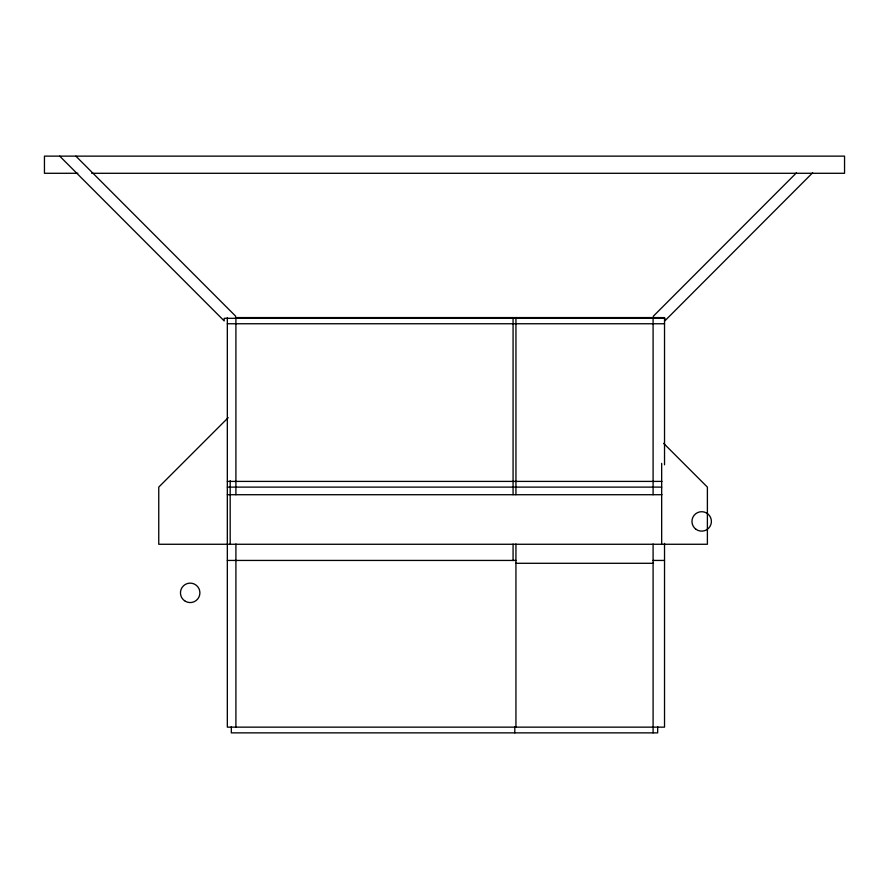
<?xml version="1.0" encoding="UTF-8"?>
<svg xmlns="http://www.w3.org/2000/svg" width="889" height="889" viewBox="0 0 889 889"><rect width="100%" height="100%" fill="white"/><g stroke="black" fill="none" stroke-linecap="round" stroke-linejoin="round"><path stroke-width="1.33" d="M796.455 172.833L653.382 316.162L653.382 318.306M812.624 172.81L664.816 320.885L664.816 318.306L224.184 318.306L224.184 320.885L59.73 156.142M228.229 417.641L158.753 487.116L158.753 544.268L707.388 544.268L707.388 487.116L663.616 443.344M77.832 173.288L44.45 173.288L44.45 156.131L844.55 156.131L844.55 173.288L91.678 173.288M235.652 317.584L664.528 317.584L664.528 464.814M227.328 323.752L664.528 323.752M227.328 481.405L661.983 481.405M227.328 487.116L661.749 487.116M227.328 494.717L661.983 494.717M227.328 560.437L515.942 560.437M653.093 560.437L664.528 560.437M515.831 563.293L653.515 563.293M75.887 156.142L235.618 316.162L235.618 318.306M664.528 543.379L664.528 727.146L227.328 727.146L227.328 317.584M661.672 463.347L661.672 544.268M657.671 726.746L657.671 732.869L231.329 732.869L231.329 726.746M653.093 317.584L653.093 494.717M653.093 544.001L653.093 732.869M515.942 317.584L515.942 494.717M515.942 544.001L515.942 727.146M514.798 726.746L514.798 732.869M513.075 317.584L513.075 494.717M513.075 544.09L513.075 560.548M235.907 317.584L235.907 494.717M235.907 544.001L235.907 727.146M230.184 480.671L230.184 544.268M696.076 529.355A9.712 9.712 0 0 0 711.356 522.288A9.712 9.712 0 0 0 697.598 512.597A9.712 9.712 0 0 0 696.076 529.355M185.323 601.264A9.712 9.712 0 0 0 199.903 592.852A9.712 9.712 0 0 0 185.323 584.429A9.712 9.712 0 0 0 185.323 601.264"/></g></svg>
